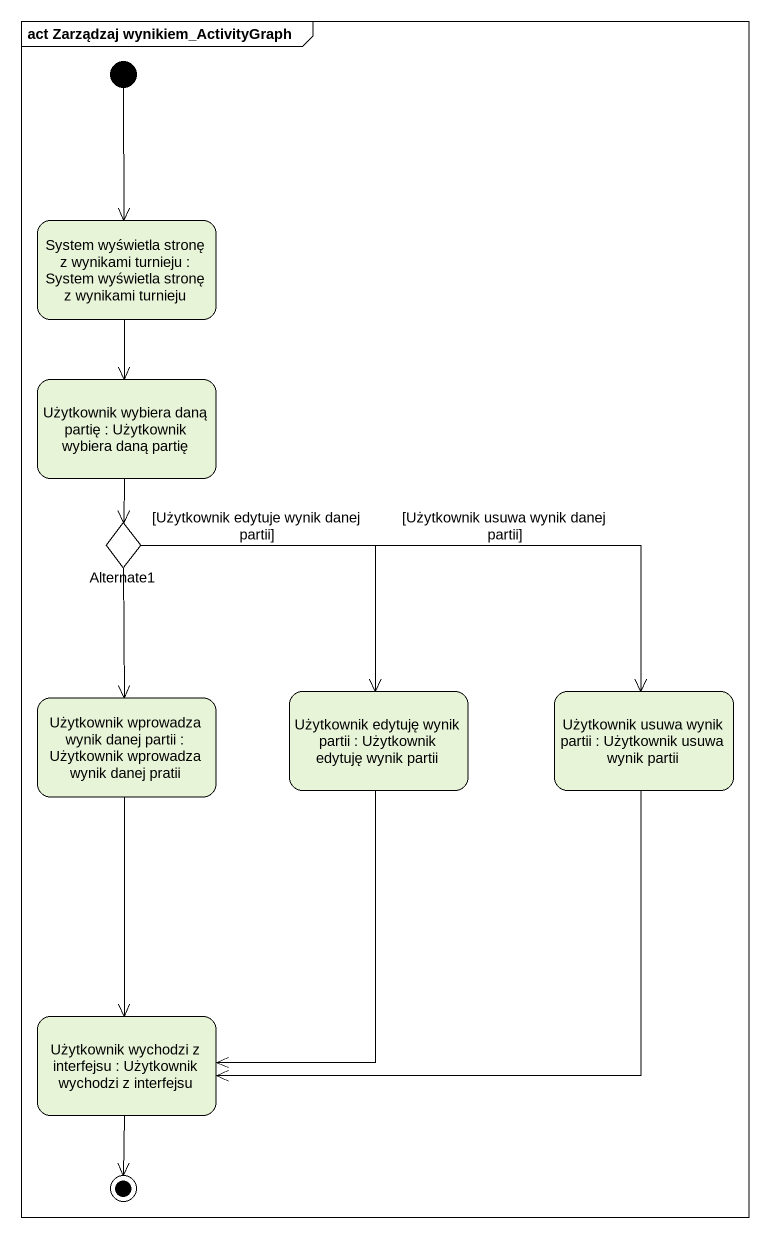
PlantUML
@startuml
mainframe act Zarządzaj wynikiem_ActivityGraph
hide empty description
state "System wyświetla stronę z wynikami turnieju : System wyświetla stronę z wynikami turnieju" as System_wyświetla_stronę_z
state "Użytkownik wybiera daną partię : Użytkownik wybiera daną partię" as Użytkownik_wybiera_daną
state Alternate1 <<choice>>
state "Użytkownik wprowadza wynik danej partii : Użytkownik wprowadza wynik danej pratii" as Użytkownik_wprowadza_wynik
state "Użytkownik edytuję wynik partii : Użytkownik edytuję wynik partii" as Użytkownik_edytuję_wynik
state "Użytkownik usuwa wynik partii : Użytkownik usuwa wynik partii" as Użytkownik_usuwa_wynik
state "Użytkownik wychodzi z interfejsu : Użytkownik wychodzi z interfejsu" as Użytkownik_wychodzi_z
[*] --> System_wyświetla_stronę_z
System_wyświetla_stronę_z --> Użytkownik_wybiera_daną
Użytkownik_wybiera_daną --> Alternate1
Alternate1 --> Użytkownik_wprowadza_wynik
Alternate1 --> Użytkownik_edytuję_wynik : [Użytkownik edytuje wynik danej partii]
Alternate1 -right-> Użytkownik_usuwa_wynik : [Użytkownik usuwa wynik danej partii]
Użytkownik_wprowadza_wynik --> Użytkownik_wychodzi_z
Użytkownik_edytuję_wynik --> Użytkownik_wychodzi_z
Użytkownik_usuwa_wynik --> Użytkownik_wychodzi_z
Użytkownik_wychodzi_z --> [*]
@enduml
